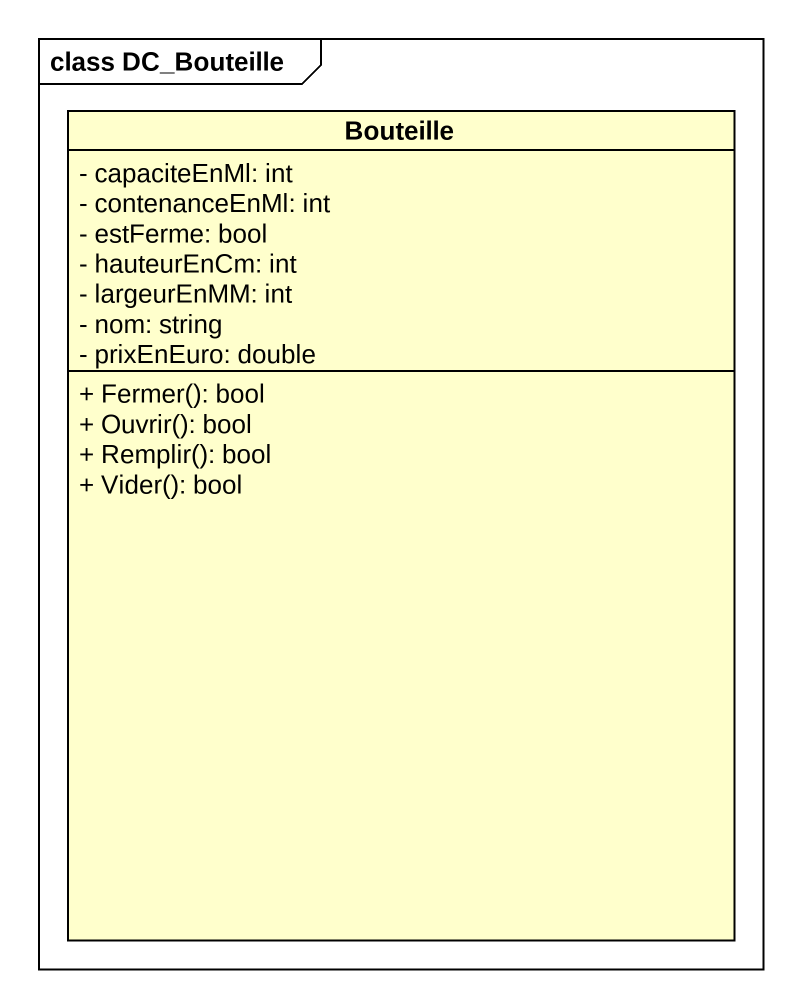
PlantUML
@startuml
mainframe class DC_Bouteille
hide circle
hide empty members
skinparam classAttributeIconSize 0
class Bouteille {
  - capaciteEnMl: int
  - contenanceEnMl: int
  - estFerme: bool
  - hauteurEnCm: int
  - largeurEnMM: int
  - nom: string
  - prixEnEuro: double
  + Fermer(): bool
  + Ouvrir(): bool
  + Remplir(): bool
  + Vider(): bool
}
@enduml
